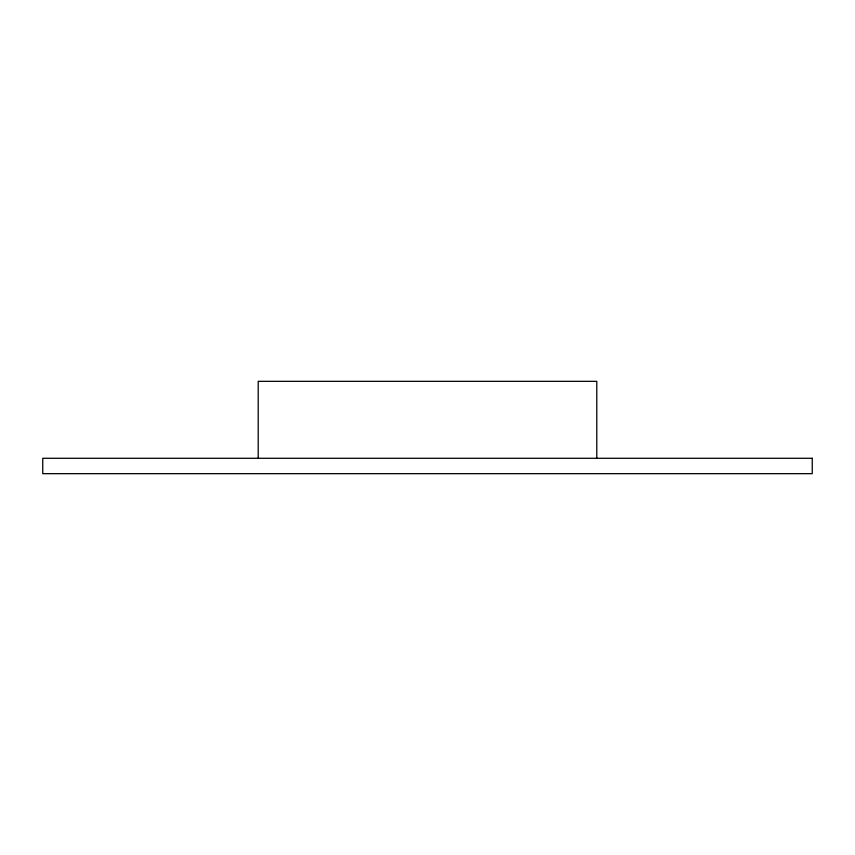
<?xml version="1.0" encoding="UTF-8"?>
<svg xmlns="http://www.w3.org/2000/svg" width="855" height="855" viewBox="0 0 855 855"><rect width="100%" height="100%" fill="white"/><g stroke="black" fill="none" stroke-linecap="round" stroke-linejoin="round"><path stroke-width="1.28" d="M596.79 458.28L596.79 381.33L258.21 381.33L258.21 458.28M812.25 458.28L42.75 458.28L42.75 473.67L812.25 473.67L812.25 458.28"/></g></svg>
